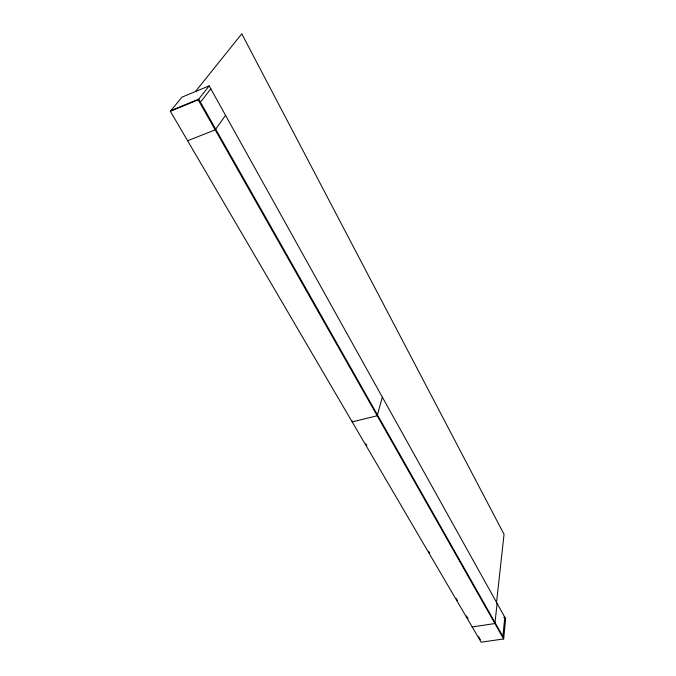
<?xml version="1.0" encoding="UTF-8"?>
<svg xmlns="http://www.w3.org/2000/svg" width="676" height="676" viewBox="0 0 676 676"><rect width="100%" height="100%" fill="white"/><g stroke="black" fill="none" stroke-linecap="round" stroke-linejoin="round"><path stroke-width="1.01" d="M503.637 638.955L505.648 618.777L209.154 85.86L181.912 97.175L170.352 111.278L481.135 642.2L503.637 638.955L198.195 99.837L209.154 85.86M502.868 636.454L504.803 617.256L503.688 617.425M495.009 622.562L497.105 603.423M496.497 602.823L504.042 534.31L241.78 33.8L195.448 91.547M382.329 397.125L377.183 415.757L352.188 421.909L352.458 421.004M215.712 129.15L225.547 115.317M200.451 102.203L210.819 88.852M170.918 110.585L198.727 99.152L503.73 637.975M170.352 111.278L198.195 99.837M187.598 140.735L215.205 129.86M472.211 626.965L494.9 623.534M365.775 443.786L366.848 445.602M428.652 551.286L429.716 553.112M456.359 598.657L457.424 600.482M466.482 615.971L468.079 618.701M478.633 636.75L480.366 639.716"/></g></svg>
